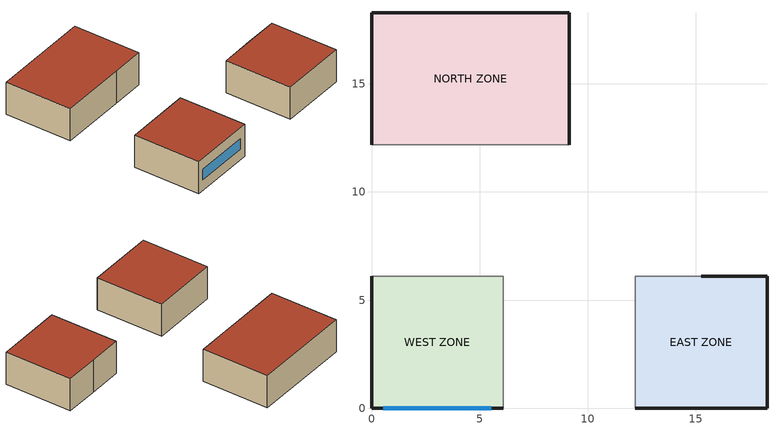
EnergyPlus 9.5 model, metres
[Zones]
WEST ZONE
 floor outside (FLOOR SLAB 8 IN): 0,0 0,6.1 6.1,6.1 6.1,0 z0
 wall outside (EXTWALL80): 0,6.1 0,0 6.1,0 z0:3.05
 wall to NORTH ZONE (PARTITION06): 6.1,6.1 0,6.1 z0:3.05
 wall to EAST ZONE (PARTITION06): 6.1,0 6.1,6.1 z0:3.05
 window (WIN-CON-LIGHT): 0.55,0 5.55,0 z1:2
 roof outside (ROOF34): 0,6.1 0,0 6.1,0 6.1,6.1 z3.05
EAST ZONE
 floor outside (FLOOR SLAB 8 IN): 12.19,0 12.19,6.1 18.29,6.1 18.29,0 z0
 wall outside (EXTWALL80): 12.19,0 18.29,0 18.29,6.1 15.24,6.1 z0:3.05
 wall to NORTH ZONE (PARTITION06): 15.24,6.1 12.19,6.1 z0:3.05
 roof outside (ROOF34): 12.19,6.1 12.19,0 18.29,0 18.29,6.1 z3.05
NORTH ZONE
 floor outside (FLOOR SLAB 8 IN): 0,12.19 0,18.29 9.14,18.29 9.14,12.19 z0
 wall outside (EXTWALL80): 9.14,12.19 9.14,18.29 0,18.29 0,12.19 z0:3.05
 roof outside (ROOF34): 0,18.29 0,12.19 9.14,12.19 9.14,18.29 z3.05
[Building]
NONE: North Axis {deg}=0; Terrain=Suburbs; Loads Convergence Tolerance Value {W}=0.04; Temperature Convergence Tolerance Value {deltaC}=0.4; Solar Distribution=FullInteriorAndExterior; Maximum Number of Warmup Days=25; Minimum Number of Warmup Days=6
[Site:Location]
Miami Intl Ap FL USA WMO=722020: Latitude {deg}=25.82; Longitude {deg}=-80.3; Time Zone {hr}=-5; Elevation {m}=11
[SizingPeriod:DesignDay] Day of Month=21; Humidity Condition Type=Wetbulb; Barometric Pressure {Pa}=101217; Rain Indicator=No; Snow Indicator=No; Daylight Saving Time Indicator=No; Solar Model Indicator=ASHRAEClearSky
Name | Month | Day Type | Maximum Dry-Bulb Temperature {C} | Daily Dry-Bulb Temperature Range {deltaC} | Wetbulb or DewPoint at Maximum Dry-Bulb {C} | Wind Speed {m/s} | Wind Direction {deg} | Sky Clearness
Miami Intl Ap Ann Htg 99.6% Condns DB | 1 | WinterDesignDay | 8.7 | 0 | 8.7 | 3.8 | 340 | 0
Miami Intl Ap Ann Clg .4% Condns DB=>MWB | 7 | SummerDesignDay | 33.2 | 6.7 | 25.3 | 4.5 | 140 | 1
[Site:GroundTemperature:BuildingSurface]
22.03, 22.03, 22.13, 22.3, 22.43, 22.52, 22.62, 22.77, 22.78, 22.55, 22.44, 22.2
[Material] Thermal Absorptance=0.9
Name | Roughness | Thickness {m} | Conductivity {W/m-K} | Density {kg/m3} | Specific Heat {J/kg-K} | Solar Absorptance | Visible Absorptance
A1 - 1 IN STUCCO | Smooth | 0.0253898 | 0.691831 | 1858.142 | 836.8 | 0.92 | 0.92
C4 - 4 IN COMMON BRICK | Rough | 0.101498 | 0.726422 | 1922.216 | 836.8 | 0.76 | 0.76
E1 - 3 / 4 IN PLASTER OR GYP BOARD | Smooth | 0.01905 | 0.726422 | 1601.846 | 836.8 | 0.92 | 0.92
C6 - 8 IN CLAY TILE | Smooth | 0.203302 | 0.570761 | 1121.292 | 836.8 | 0.82 | 0.82
C10 - 8 IN HW CONCRETE | MediumRough | 0.203302 | 1.729577 | 2242.585 | 836.8 | 0.65 | 0.65
E2 - 1 / 2 IN SLAG OR STONE | Rough | 0.0127102 | 1.435549 | 881.0155 | 1673.6 | 0.55 | 0.55
E3 - 3 / 8 IN FELT AND MEMBRANE | Rough | 0.00954024 | 0.190253 | 1121.292 | 1673.6 | 0.75 | 0.75
B6 - 4 IN DENSE INSULATION | VeryRough | 0.101559 | 0.0432394 | 91.30524 | 836.8 | 0.5 | 0.5
B5 - 1 IN DENSE INSULATION | VeryRough | 0.0253898 | 0.0432394 | 91.30524 | 836.8 | 0.5 | 0.5
C12 - 2 IN HW CONCRETE | MediumRough | 0.0509016 | 1.729577 | 2242.585 | 836.8 | 0.65 | 0.65
[Material:NoMass]
CP02 CARPET PAD: Roughness=VeryRough; Thermal Resistance {m2-K/W}=0.21648; Thermal Absorptance=0.9; Solar Absorptance=0.7; Visible Absorptance=0.7
[WindowMaterial:Glazing]
WIN-LAY-GLASS-LIGHT: Optical Data Type=SpectralAverage; Thickness {m}=0.003; Solar Transmittance at Normal Incidence=0.9; Front Side Solar Reflectance at Normal Incidence=0.031; Back Side Solar Reflectance at Normal Incidence=0.031; Visible Transmittance at Normal Incidence=0.9; Front Side Visible Reflectance at Normal Incidence=0.05; Back Side Visible Reflectance at Normal Incidence=0.05; Infrared Transmittance at Normal Incidence=0; Front Side Infrared Hemispherical Emissivity=0.84; Back Side Infrared Hemispherical Emissivity=0.84; Conductivity {W/m-K}=0.9
[Construction]
EXTWALL80: A1 - 1 IN STUCCO, C4 - 4 IN COMMON BRICK, B5 - 1 IN DENSE INSULATION, E1 - 3 / 4 IN PLASTER OR GYP BOARD
PARTITION06: E1 - 3 / 4 IN PLASTER OR GYP BOARD, C6 - 8 IN CLAY TILE, E1 - 3 / 4 IN PLASTER OR GYP BOARD
FLOOR SLAB 8 IN: C10 - 8 IN HW CONCRETE, CP02 CARPET PAD
ROOF34: E2 - 1 / 2 IN SLAG OR STONE, E3 - 3 / 8 IN FELT AND MEMBRANE, B6 - 4 IN DENSE INSULATION, C12 - 2 IN HW CONCRETE
WIN-CON-LIGHT: WIN-LAY-GLASS-LIGHT
[Zone] Type=1; Multiplier=1; Ceiling Height {m}=autocalculate; Volume {m3}=autocalculate
WEST ZONE; EAST ZONE; NORTH ZONE
[People] Number of People Schedule=OFFICE OCCUPANCY; Number of People Calculation Method=people; Fraction Radiant=0.3; Activity Level Schedule=Activity Sch; Carbon Dioxide Generation Rate {m3/s-W}=3.82E-8; Mean Radiant Temperature Calculation Type=zoneaveraged; Work Efficiency Schedule=Work Eff Sch; Clothing Insulation Calculation Method=ClothingInsulationSchedule; Clothing Insulation Schedule=Clothing Sch; Air Velocity Schedule=Air Velo Sch; Thermal Comfort Model 1 Type=FANGER
Name | Zone or ZoneList | Number of People
WEST ZONE | WEST ZONE | 3
EAST ZONE | EAST ZONE | 5
NORTH ZONE | NORTH ZONE | 4
[Lights] Schedule=OFFICE LIGHTING; Design Level Calculation Method=LightingLevel; Return Air Fraction=0; Fraction Radiant=0.2; Fraction Visible=0.2; Fraction Replaceable=0
Name | Zone or ZoneList | Lighting Level {W}
WEST ZONE Lights 1 | WEST ZONE | 1878.63
EAST ZONE Lights 1 | EAST ZONE | 878.6252
NORTH ZONE Lights 1 | NORTH ZONE | 878.6252
[ElectricEquipment] Schedule=OFFICE EQUIP; Design Level Calculation Method=EquipmentLevel; Fraction Latent=0; Fraction Radiant=0.3; Fraction Lost=0
Name | Zone or ZoneList | Design Level {W}
WEST ZONE ElecEq 1 | WEST ZONE | 1928.751
EAST ZONE ElecEq 1 | EAST ZONE | 464.375
NORTH ZONE ElecEq 1 | NORTH ZONE | 2928.751
[ZoneInfiltration:DesignFlowRate] Schedule=INFIL-SCH; Design Flow Rate Calculation Method=flow/zone; Constant Term Coefficient=0; Temperature Term Coefficient=0; Velocity Term Coefficient=0.2237; Velocity Squared Term Coefficient=0
Name | Zone or ZoneList | Design Flow Rate {m3/s}
WEST ZONE Infil 1 | WEST ZONE | 0
EAST ZONE Infil 1 | EAST ZONE | 0.04
NORTH ZONE Infil 1 | NORTH ZONE | 0
[Sizing:Zone] Zone Cooling Design Supply Air Temperature Input Method=SupplyAirTemperature; Zone Cooling Design Supply Air Temperature {C}=12; Zone Heating Design Supply Air Temperature Input Method=SupplyAirTemperature; Zone Heating Design Supply Air Temperature {C}=50; Zone Cooling Design Supply Air Humidity Ratio {kgWater/kgDryAir}=0.008; Zone Heating Design Supply Air Humidity Ratio {kgWater/kgDryAir}=0.008; Zone Heating Sizing Factor=0; Zone Cooling Sizing Factor=0; Cooling Design Air Flow Method=DesignDay; Cooling Design Air Flow Rate {m3/s}=0; Heating Design Air Flow Method=DesignDay; Heating Design Air Flow Rate {m3/s}=0; Account for Dedicated Outdoor Air System=No; Dedicated Outdoor Air System Control Strategy=NeutralSupplyAir; Dedicated Outdoor Air Low Setpoint Temperature for Design {C}=autosize; Dedicated Outdoor Air High Setpoint Temperature for Design {C}=autosize
Name | Design Specification Outdoor Air Object
WEST ZONE | SZ DSOA WEST ZONE
EAST ZONE | SZ DSOA EAST ZONE
NORTH ZONE | SZ DSOA NORTH ZONE
[DesignSpecification:OutdoorAir] Outdoor Air Method=flow/person; Outdoor Air Flow per Person {m3/s-person}=0.00944; Outdoor Air Flow per Zone Floor Area {m3/s-m2}=0; Outdoor Air Flow per Zone {m3/s}=0
SZ DSOA WEST ZONE; SZ DSOA EAST ZONE; SZ DSOA NORTH ZONE
[Sizing:Plant]
Hot Water Loop: Loop Type=heating; Design Loop Exit Temperature {C}=82; Loop Design Temperature Difference {deltaC}=11
[ZoneControl:Thermostat]
Name | Zone or ZoneList | Control Type Schedule | Control 1 | Control 2
Zone 1 Thermostat | WEST ZONE | West Zone Control Type Sched | DualSetPoint
Zone 2 Thermostat | EAST ZONE | Other Zone Control Type Sched | Heating Setpoint | Cooling Setpoint
Zone 3 Thermostat | NORTH ZONE | Other Zone Control Type Sched | Heating Setpoint | Cooling Setpoint
[ThermostatSetpoint:SingleHeating]
Heating Setpoint: Setpoint Temperature Schedule=Heating Setpoints
[ThermostatSetpoint:SingleCooling]
Cooling Setpoint: Setpoint Temperature Schedule=Cooling Setpoints
[ThermostatSetpoint:DualSetpoint]
DualSetPoint: Heating Setpoint Temperature Schedule=Heating Setpoints; Cooling Setpoint Temperature Schedule=Cooling Setpoints
[ZoneHVAC:PackagedTerminalHeatPump] Availability Schedule=FanAndCoilAvailSched; Heating Convergence Tolerance=0.001; Cooling Convergence Tolerance=0.001; Maximum Outdoor Dry-Bulb Temperature for Supplemental Heater Operation {C}=10
Name | Cooling Supply Air Flow Rate {m3/s} | Heating Supply Air Flow Rate {m3/s} | Cooling Outdoor Air Flow Rate {m3/s} | Heating Outdoor Air Flow Rate {m3/s} | No Load Outdoor Air Flow Rate {m3/s} | Supply Air Fan | Heating Coil | Cooling Coil | Supplemental Heating Coil | Maximum Supply Air Temperature from Supplemental Heater {C} | Fan Placement | Supply Air Fan Operating Mode Schedule | No Load Supply Air Flow Rate {m3/s}
Zone1PTHP | 0.4 | 0.4 | 0.028 | 0.028 | 0.0186 | Zone1PTHPFan | Zone1PTHPDXHeatCoil | Zone1PTHPDXCoolCoil | Zone1PTHPSupHeater | 50 | BlowThrough | ConstantFanSch
Zone2PTHP | autosize | autosize | autosize | autosize | autosize | Zone2PTHPFan | Zone2PTHPDXHeatCoil | Zone2PTHPDXCoolCoil | Zone2PTHPSupHeater | autosize | BlowThrough | CyclingFanSch | autosize
Zone3PTHP | autosize | autosize | autosize | autosize | autosize | Zone3PTHPFan | Zone3PTHPDXHeatCoil | Zone3PTHPDXCoolCoil | Zone3PTHPSupHeater | autosize | DrawThrough | ConstantFanSch | autosize
[Zone equipment]
WEST ZONE: Zone1PTHP
EAST ZONE: Zone2PTHP
NORTH ZONE: Zone3PTHP
[Fan:SystemModel] Availability Schedule=FanAndCoilAvailSched; Electric Power Minimum Flow Rate Fraction=0; Design Pressure Rise {Pa}=75; Motor Efficiency=0.9; Motor In Air Stream Fraction=1; Design Electric Power Consumption {W}=AUTOSIZE; Design Power Sizing Method=TotalEfficiencyAndPressure; Fan Total Efficiency=0.5
Name | Design Maximum Air Flow Rate {m3/s} | Speed Control Method | Electric Power Function of Flow Fraction Curve
Zone3PTHPFan; Zone2PTHPFan | autosize | discrete
Zone1PTHPFan | 0.4 | Continuous | CombinedPowerAndFanEff
[Coil:Cooling:DX] Availability Schedule=CoolingCoilAvailSched
Name | Performance Object
Zone1PTHPDXCoolCoil | Zone1PTHPDXCoolCoil Performance
Zone2PTHPDXCoolCoil | Zone2PTHPDXCoolCoil Performance
Zone3PTHPDXCoolCoil | Zone3PTHPDXCoolCoil Performance
[Coil:Cooling:DX:CurveFit:Performance] Capacity Control Method=Discrete; Compressor Fuel Type=Electricity
Name | Base Operating Mode
Zone1PTHPDXCoolCoil Performance | Zone1PTHPDXCoolCoil Operating Mode
Zone2PTHPDXCoolCoil Performance | Zone2PTHPDXCoolCoil Operating Mode
Zone3PTHPDXCoolCoil Performance | Zone3PTHPDXCoolCoil Operating Mode
[Coil:Cooling:DX:CurveFit:OperatingMode] Nominal Speed Number=1
Name | Rated Gross Total Cooling Capacity {W} | Rated Evaporator Air Flow Rate {m3/s} | Speed 1
Zone1PTHPDXCoolCoil Operating Mode | 7200 | 0.4 | Zone1PTHPDXCoolCoil Speed 1 Performance
Zone2PTHPDXCoolCoil Operating Mode | autosize | autosize | Zone2PTHPDXCoolCoil Speed 1 Performance
Zone3PTHPDXCoolCoil Operating Mode | autosize | autosize | Zone3PTHPDXCoolCoil Speed 1 Performance
[Coil:Cooling:DX:CurveFit:Speed] Gross Total Cooling Capacity Fraction=1; Evaporator Air Flow Rate Fraction=1; Condenser Air Flow Rate Fraction=1; Gross Cooling COP {W/W}=3; Active Fraction of Coil Face Area=1; Evaporative Condenser Pump Power Fraction=1; Total Cooling Capacity Modifier Function of Temperature Curve=HPACCoolCapFT; Total Cooling Capacity Modifier Function of Air Flow Fraction Curve=HPACCoolCapFFF; Energy Input Ratio Modifier Function of Temperature Curve=HPACEIRFT; Energy Input Ratio Modifier Function of Air Flow Fraction Curve=HPACEIRFFF; Part Load Fraction Correlation Curve=HPACPLFFPLR
Name | Gross Sensible Heat Ratio
Zone1PTHPDXCoolCoil Speed 1 Performance | 0.75
Zone2PTHPDXCoolCoil Speed 1 Performance; Zone3PTHPDXCoolCoil Speed 1 Performance | autosize
[Coil:Heating:Electric] Availability Schedule=HeatingCoilAvailSched; Efficiency=1; Nominal Capacity {W}=autosize
Zone1PTHPSupHeater; Zone2PTHPSupHeater; Zone3PTHPSupHeater
[Coil:Heating:DX:SingleSpeed] Availability Schedule=HeatingCoilAvailSched; Gross Rated Heating COP {W/W}=2.75; Heating Capacity Function of Temperature Curve=HPACHeatCapFT; Heating Capacity Function of Flow Fraction Curve=HPACHeatCapFFF; Energy Input Ratio Function of Temperature Curve=HPACHeatEIRFT; Energy Input Ratio Function of Flow Fraction Curve=HPACHeatEIRFFF; Part Load Fraction Correlation Curve=HPACCOOLPLFFPLR; Maximum Outdoor Dry-Bulb Temperature for Defrost Operation {C}=5; Crankcase Heater Capacity {W}=200; Maximum Outdoor Dry-Bulb Temperature for Crankcase Heater Operation {C}=10; Defrost Strategy=Resistive; Defrost Control=TIMED; Defrost Time Period Fraction=0.166667
Name | Gross Rated Heating Capacity {W} | Rated Air Flow Rate {m3/s} | Minimum Outdoor Dry-Bulb Temperature for Compressor Operation {C} | Resistive Defrost Heater Capacity {W}
Zone1PTHPDXHeatCoil | 6600 | 0.398 | 2 | 7200
Zone2PTHPDXHeatCoil | autosize | autosize | 2 | 5000
Zone3PTHPDXHeatCoil | autosize | autosize |  | 7800
[Schedule:Compact]
Activity Sch: Through: 12/31, For: AllDays, Until: 24:00, 131.8
Work Eff Sch: Through: 12/31, For: AllDays, Until: 24:00, 0.2
Clothing Sch: Through: 3/31, For: AllDays, Until: 24:00, 0.5, Through: 9/30, For: AllDays, Until: 24:00, 0.9, Through: 12/31, For: AllDays, Until: 24:00, 0.5
Air Velo Sch: Through: 3/31, For: AllDays, Until: 24:00, 0.15, Through: 9/30, For: AllDays, Until: 24:00, 0.25, Through: 12/31, For: AllDays, Until: 24:00, 0.15
OFFICE OCCUPANCY: Through: 12/31, For: WeekDays SummerDesignDay, Until: 6:00, 0, Until: 7:00, 0.1, Until: 8:00, 0.5, Until: 12:00, 1, Until: 13:00, 0.5, Until: 16:00, 1, Until: 17:00, 0.5, Until: 18:00, 0.1, Until: 24:00, 0, For: WinterDesignDay, Until: 6:00, 0, Until: 7:00, 0.1, Until: 8:00, 0.5, Until: 12:00, 1, Until: 13:00, 0.5, Until: 16:00, 1, Until: 17:00, 0.5, Until: 18:00, 0.1, Until: 24:00, 0, For:AllOtherDays, Until: 24:00, 0
OFFICE EQUIP: Through: 12/31, For: WeekDays SummerDesignDay, Until: 8:00, 0, Until: 18:00, 1, Until: 24:00, 0, For: WinterDesignDay, Until: 8:00, 0, Until: 18:00, 1, Until: 24:00, 0, For: AllOtherDays, Until: 24:00, 0
OFFICE LIGHTING: Through: 12/31, For: WeekDays SummerDesignDay, Until: 6:00, 0.05, Until: 7:00, 0.2, Until: 17:00, 1, Until: 18:00, 0.5, Until: 24:00, 0.05, For: WinterDesignDay, Until: 6:00, 0.05, Until: 7:00, 0.2, Until: 17:00, 1, Until: 18:00, 0.5, Until: 24:00, 0.05, For: AllOtherDays, Until: 24:00, 0.05
INFIL-SCH: Through: 3/31, For: AllDays, Until: 24:00, 1, Through: 10/31, For: AllDays, Until: 24:00, 0, Through: 12/31, For: AllDays, Until: 24:00, 1
FanAndCoilAvailSched; CoolingCoilAvailSched; HeatingCoilAvailSched; ConstantFanSch: Through: 12/31, For: AllDays, Until: 24:00, 1
Heating Setpoints: Through: 12/31, For: AllDays, Until: 24:00, 22.5
Cooling Setpoints: Through: 12/31, For: AllDays, Until: 24:00, 23.5
West Zone Control Type Sched: Through: 12/31, For: AllDays, Until: 24:00, 4
Other Zone Control Type Sched: Through: 3/31, For: AllDays, Until: 24:00, 1, Through: 9/30, For: AllDays, Until: 24:00, 2, Through: 12/31, For: AllDays, Until: 24:00, 1
CyclingFanSch: Through: 12/31, For: AllDays, Until: 24:00, 0
[Curve:Cubic]
Name | Coefficient1 Constant | Coefficient2 x | Coefficient3 x**2 | Coefficient4 x**3 | Minimum Value of x | Maximum Value of x | Minimum Curve Output | Maximum Curve Output | Input Unit Type for X | Output Unit Type
CombinedPowerAndFanEff | 0 | 0.027411 | 0.00874 | 0.969563 | 0.5 | 1.5 | 0.01 | 1.5
HPACHeatCapFT | 0.758746 | 0.027626 | 0.000148716 | 3.4992e-06 | -20 | 20 |  |  | Temperature | Dimensionless
HPACHeatCapFFF | 0.84 | 0.16 | 0 | 0 | 0.5 | 1.5
HPACHeatEIRFT | 1.19248 | -0.0300438 | 0.00103745 | -2.3328e-05 | -20 | 20 |  |  | Temperature | Dimensionless
[Curve:Quadratic]
Name | Coefficient1 Constant | Coefficient2 x | Coefficient3 x**2 | Minimum Value of x | Maximum Value of x
HPACCoolCapFFF | 0.8 | 0.2 | 0 | 0.5 | 1.5
HPACEIRFFF | 1.1552 | -0.1808 | 0.0256 | 0.5 | 1.5
HPACPLFFPLR | 0.85 | 0.15 | 0 | 0 | 1
HPACHeatEIRFFF | 1.3824 | -0.4336 | 0.0512 | 0 | 1
HPACCOOLPLFFPLR | 0.75 | 0.25 | 0 | 0 | 1
[Curve:Biquadratic] Minimum Value of x=12.77778; Maximum Value of x=23.88889; Minimum Value of y=18; Maximum Value of y=46.11111; Input Unit Type for X=Temperature; Input Unit Type for Y=Temperature; Output Unit Type=Dimensionless
Name | Coefficient1 Constant | Coefficient2 x | Coefficient3 x**2 | Coefficient4 y | Coefficient5 y**2 | Coefficient6 x*y
HPACCoolCapFT | 0.942588 | 0.00954335 | 0.00068377 | -0.0110427 | 5.249e-06 | -9.72e-06
HPACEIRFT | 0.342414 | 0.034885 | -0.0006237 | 0.00497722 | 0.000437951 | -0.000728028
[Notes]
PackagedTerminalHeatPump.idf
Basic file description:  1 story office building divided into 3 interior conditioned zones.
Highlights:              Example of Packaged Terminal Heat Pump.
Simulation Location/Run: Miami Intl Ap FL USA WMO=722020, 2 design days, 2 run periods.
Run Control executes the design days only.
Location:                Miami, FL USA
Design Days:             Miami Intl Ap FL USA Annual Heating 99.6%, MaxDB=8.7°C
Miami Intl Ap FL USA Annual Cooling (DB=>MWB) .4%, MaxDB=33.2°C MWB=25.3°C
Run Period (Weather File): Winter 1/14, Summer 7/7.
Run Control:             Zone sizing required, No System sizing required (Run Control executes 2 design days)
Building: Single floor rectangular L-shaped building 40 ft south wall, 40 ft west wall, zone height 10 feet.
There is a single 3 mm clear window in the West zone south wall. The walls are 1 in stucco over 4 in
common brick and 1 in dense insulation with gypboard on the interior. The roof is a built up roof with
1/2 in stone over 3/8 in felt over 4 in dense insulation supported by 2 in heavy weight concrete. The
floor is 8 in heavy weight concrete with carpeting. The window to wall ratio is approximately 0.07.
Infiltration is fixed at 0.02 m3/s in East zone in winter.
The building is oriented due north.
Floor Area:        130.1 m2 (1403 ft2)
Number of Stories: 1
Zone Description Details:
|       West         |         East           |    window = *
|     (Zone 1)       |       (Zone 2)         |
Internal gains description:     ZONE West  - lighting is 1878.6252 watts, equip is 1928.751 watts, 3 occupants
Internal gains description:     ZONE East  - lighting is  878.6252 watts, equip is  464.375 watts, 5 occupants
Internal gains description:     ZONE North - lighting is  878.6252 watts, equip is 2928.751 watts, 4 occupants
Interzone Surfaces:             3 interzone surfaces (see diagram)
Internal Mass:                  None
Windows:                        1 - single pane clear 3mm glass, size = 5 sq. meters
Detached Shading:               None
Daylight:                       None
Natural Ventilation:            None
Compact Schedules:              Yes
Solair Distribution:            FullInteriorAndExterior
HVAC:                           Single zone packaged terminal heat pump's condition the North, East, and West zones.
Thermostat setting at 22.5 C heating set point and 23.5 C cooling set point. This
example input file is intended to provide a variety of configurations for the packaged
terminal heat pump. Thermostat set up, fan configuration, and component autosizing
are varied. Proper control of interior temperatures requires use of a dual
set point thermostat in each zone. Simply use the commented thermostats (search for
ZoneControl:Thermostat) below. Uncomment the 2 dual set point thermostats in the
EAST and NORTH zones and comment out the single set point thermostats for these same
zones using the comment character (!).
Zonal Equipment:                3 ea. PACKAGEDTERMINAL:HEATPUMP:AIRTOAIR
Zone 1: Constant volume PTHP operating at different cooling and heating air flow rates.
(West)   Air flow rate when compressor is off is either cooling or heating air flow
during last compressor ON cycle since the fan continues to operate when the
compressor is off (ContFanCycComp).
Cooling and heating coils are scheduled on all year.
Thermostat uses dual set point.
The fan for this PTHP is also set up to model a multi-speed fan motor.
See Fan:OnOff = Zone1PTHPFan for further detail.
Zone 2: Constant volume PTHP operating at autosized cooling and heating air flow rates.
(East)   Air flow rate when compressor is off is 0 since the fan cycles off with the
compressor (CycFanCycComp).
Cooling coil active during summer months, heating coil active during winter
months. Thermostat uses single heating or cooling set point.
Zone 3: Constant volume PTHP operating at autosized cooling and heating air flow rates.
(North)  Air flow rate when compressor is off is also autosized.
Cooling coil active during summer months, heating coil active during winter
months. Thermostat uses single heating or cooling set point
Central Air Handling Equipment: No
System Equipment Autosize:      No
Purchased Cooling:              No
Purchased Heating:              No
Purchased Chilled Water:        No
Purchased Hot Water:            No
Coils:                          COIL:DX:HEATINGEMPIRICAL, Coil:Cooling:DX:SingleSpeed, COIL:ELECTRIC:HEATING
Pumps:                          None
Boilers:                        None
Chillers:                       None
